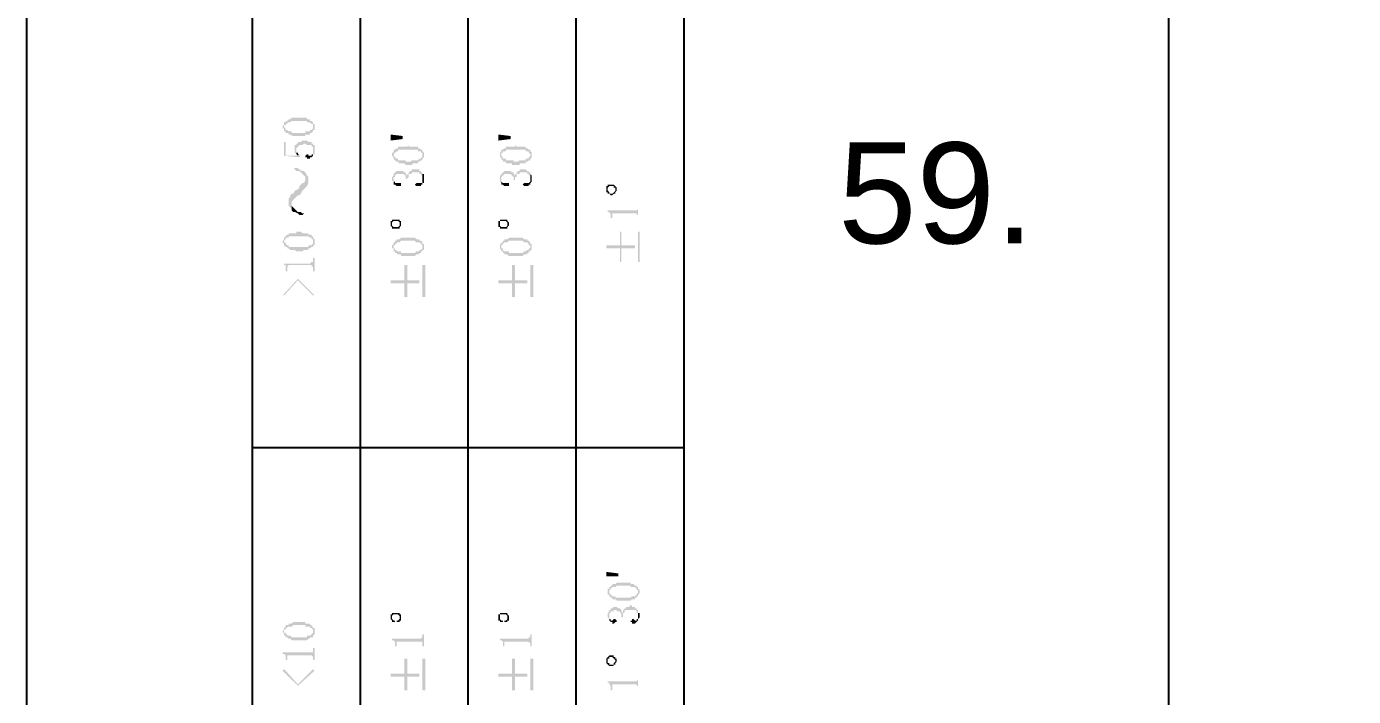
# Model space of a CAD drawing. Header units: millimetres. Extents: x 7018 to 13530, y 4187 to 5692.
# Drawn here: x 12641.97 to 12681.39, y 5188.64 to 5208.54 of the extents above; entities that cross this region are included whole.
import ezdxf

# ---------------------------------------------------------------- set-up
doc = ezdxf.new("R2010")
doc.units = ezdxf.units.MM
doc.styles.get("Standard").update_dxf_attribs({"font": 'arial.ttf'})

msp = doc.modelspace()

# ---------------------------------------------------------------- hatches: boundary and pattern name
at = {"transparency": 33554559}
for points in [[(12649.578, 5205.561), (12649.578, 5205.516), (12649.623, 5205.516), (12649.623, 5205.47), (12649.623, 5205.425), (12649.623, 5205.561), (12649.623, 5205.606), (12649.669, 5205.606), (12649.669, 5205.651), (12649.714, 5205.651), (12649.714, 5205.696), (12649.804, 5205.696), (12649.849, 5205.741), (12650.3, 5205.741), (12650.3, 5205.696), (12650.391, 5205.696), (12650.436, 5205.651), (12650.481, 5205.651), (12650.481, 5205.606), (12650.481, 5205.561), (12650.481, 5205.696), (12650.481, 5205.696), (12650.436, 5205.741), (12650.391, 5205.741), (12650.391, 5205.786), (12650.3, 5205.786), (12650.3, 5205.832), (12649.849, 5205.832), (12649.804, 5205.786), (12649.759, 5205.786), (12649.714, 5205.741), (12649.669, 5205.741), (12649.669, 5205.696), (12649.623, 5205.696), (12649.623, 5205.651), (12649.623, 5205.606), (12649.578, 5205.606)], [(12649.623, 5205.425), (12649.669, 5205.425), (12649.669, 5205.38), (12649.759, 5205.38), (12649.759, 5205.335), (12649.849, 5205.335), (12649.849, 5205.29), (12650.255, 5205.29), (12650.255, 5205.335), (12650.391, 5205.335), (12650.391, 5205.38), (12650.436, 5205.38), (12650.481, 5205.425), (12650.481, 5205.47), (12650.526, 5205.47), (12650.526, 5205.516), (12650.526, 5205.561), (12650.526, 5205.606), (12650.526, 5205.651), (12650.481, 5205.651), (12650.481, 5205.696), (12650.481, 5205.561), (12650.481, 5205.516), (12650.481, 5205.516), (12650.436, 5205.47), (12650.391, 5205.47), (12650.391, 5205.425), (12650.255, 5205.425), (12650.255, 5205.38), (12649.849, 5205.38), (12649.849, 5205.425), (12649.759, 5205.425), (12649.714, 5205.47), (12649.669, 5205.47), (12649.669, 5205.516), (12649.669, 5205.516), (12649.623, 5205.561), (12649.623, 5205.561)], [(12649.939, 5204.929), (12649.939, 5204.839), (12649.939, 5204.794), (12649.939, 5204.794), (12649.985, 5204.748), (12649.985, 5204.884), (12649.985, 5204.929), (12649.985, 5204.929), (12650.03, 5204.974), (12650.03, 5204.974), (12650.075, 5205.019), (12650.165, 5205.019), (12650.21, 5205.064), (12650.255, 5205.064), (12650.3, 5205.019), (12650.436, 5205.019), (12650.436, 5204.974), (12650.481, 5204.974), (12650.481, 5204.929), (12650.481, 5204.884), (12650.481, 5204.748), (12650.526, 5204.748), (12650.526, 5204.794), (12650.526, 5204.884), (12650.526, 5204.929), (12650.526, 5205.019), (12650.481, 5205.019), (12650.481, 5205.064), (12650.436, 5205.064), (12650.436, 5205.109), (12650.346, 5205.109), (12650.3, 5205.155), (12650.165, 5205.155), (12650.12, 5205.109), (12650.03, 5205.109), (12650.03, 5205.064), (12649.985, 5205.064), (12649.985, 5205.019), (12649.939, 5205.019), (12649.939, 5204.974)], [(12652.783, 5205.335), (12653.144, 5205.29), (12653.144, 5205.2), (12652.783, 5205.155)], [(12655.987, 5205.335), (12656.348, 5205.29), (12656.348, 5205.2), (12655.987, 5205.155)], [(12649.623, 5205.109), (12649.623, 5204.703), (12650.075, 5204.658), (12650.12, 5204.703), (12650.075, 5204.703), (12650.075, 5204.748), (12650.03, 5204.703), (12649.669, 5204.703), (12649.669, 5205.109)], [(12649.985, 5204.748), (12649.985, 5204.748), (12650.03, 5204.703), (12650.03, 5204.703), (12650.075, 5204.748), (12650.03, 5204.748), (12650.03, 5204.794), (12649.985, 5204.794), (12649.985, 5204.839), (12649.985, 5204.884)], [(12650.255, 5204.703), (12650.255, 5204.658), (12650.3, 5204.658), (12650.3, 5204.613), (12650.391, 5204.613), (12650.391, 5204.658), (12650.436, 5204.658), (12650.481, 5204.703), (12650.481, 5204.884), (12650.481, 5204.794), (12650.481, 5204.748), (12650.436, 5204.748), (12650.436, 5204.703), (12650.346, 5204.703), (12650.346, 5204.748), (12650.3, 5204.748)], [(12652.828, 5204.703), (12652.828, 5204.703), (12652.873, 5204.658), (12652.873, 5204.613), (12652.873, 5204.748), (12652.873, 5204.748), (12652.918, 5204.794), (12652.918, 5204.794), (12652.963, 5204.839), (12653.008, 5204.839), (12653.008, 5204.884), (12653.595, 5204.884), (12653.595, 5204.839), (12653.685, 5204.839), (12653.685, 5204.794), (12653.731, 5204.794), (12653.731, 5204.748), (12653.731, 5204.703), (12653.731, 5204.884), (12653.685, 5204.884), (12653.64, 5204.929), (12653.595, 5204.929), (12653.595, 5204.974), (12653.324, 5204.974), (12653.324, 5205.019), (12653.324, 5205.019), (12653.279, 5204.974), (12653.008, 5204.974), (12653.008, 5204.929), (12652.963, 5204.929), (12652.918, 5204.884), (12652.873, 5204.884), (12652.873, 5204.839), (12652.873, 5204.794), (12652.828, 5204.794), (12652.828, 5204.748)], [(12652.873, 5204.613), (12652.918, 5204.568), (12652.918, 5204.568), (12652.963, 5204.523), (12653.008, 5204.523), (12653.054, 5204.478), (12653.189, 5204.478), (12653.234, 5204.432), (12653.415, 5204.432), (12653.46, 5204.478), (12653.595, 5204.478), (12653.595, 5204.523), (12653.64, 5204.523), (12653.685, 5204.568), (12653.731, 5204.568), (12653.731, 5204.613), (12653.731, 5204.613), (12653.776, 5204.658), (12653.776, 5204.703), (12653.776, 5204.748), (12653.776, 5204.794), (12653.776, 5204.794), (12653.731, 5204.839), (12653.731, 5204.703), (12653.731, 5204.658), (12653.685, 5204.658), (12653.685, 5204.613), (12653.64, 5204.613), (12653.595, 5204.568), (12653.415, 5204.568), (12653.369, 5204.523), (12653.234, 5204.523), (12653.234, 5204.568), (12653.008, 5204.568), (12653.008, 5204.613), (12652.963, 5204.613), (12652.918, 5204.658), (12652.918, 5204.658), (12652.873, 5204.703), (12652.873, 5204.703)], [(12656.032, 5204.703), (12656.032, 5204.658), (12656.077, 5204.658), (12656.077, 5204.613), (12656.077, 5204.748), (12656.077, 5204.794), (12656.123, 5204.794), (12656.123, 5204.839), (12656.213, 5204.839), (12656.213, 5204.884), (12656.8, 5204.884), (12656.8, 5204.839), (12656.89, 5204.839), (12656.89, 5204.794), (12656.89, 5204.794), (12656.935, 5204.748), (12656.935, 5204.703), (12656.935, 5204.884), (12656.89, 5204.884), (12656.845, 5204.929), (12656.8, 5204.929), (12656.8, 5204.974), (12656.529, 5204.974), (12656.484, 5205.019), (12656.484, 5204.974), (12656.213, 5204.974), (12656.213, 5204.929), (12656.168, 5204.929), (12656.123, 5204.884), (12656.077, 5204.884), (12656.077, 5204.839), (12656.077, 5204.839), (12656.032, 5204.794), (12656.032, 5204.748)], [(12656.077, 5204.613), (12656.123, 5204.568), (12656.123, 5204.523), (12656.213, 5204.523), (12656.213, 5204.478), (12656.393, 5204.478), (12656.393, 5204.432), (12656.619, 5204.432), (12656.619, 5204.478), (12656.8, 5204.478), (12656.8, 5204.523), (12656.845, 5204.523), (12656.89, 5204.568), (12656.935, 5204.568), (12656.935, 5204.613), (12656.935, 5204.613), (12656.98, 5204.658), (12656.98, 5204.703), (12656.98, 5204.748), (12656.98, 5204.794), (12656.98, 5204.794), (12656.935, 5204.839), (12656.935, 5204.703), (12656.935, 5204.703), (12656.89, 5204.658), (12656.89, 5204.613), (12656.8, 5204.613), (12656.8, 5204.568), (12656.619, 5204.568), (12656.574, 5204.523), (12656.438, 5204.523), (12656.438, 5204.568), (12656.213, 5204.568), (12656.213, 5204.613), (12656.123, 5204.613), (12656.123, 5204.658), (12656.123, 5204.658), (12656.077, 5204.703), (12656.077, 5204.703)], [(12649.894, 5204.297), (12649.939, 5204.297), (12649.985, 5204.252), (12650.075, 5204.252), (12650.12, 5204.207), (12650.165, 5204.162), (12650.165, 5204.162), (12650.21, 5204.117), (12650.255, 5204.071), (12650.255, 5203.755), (12650.255, 5203.755), (12650.3, 5203.801), (12650.346, 5203.891), (12650.346, 5204.071), (12650.3, 5204.117), (12650.255, 5204.207), (12650.255, 5204.207), (12650.21, 5204.252), (12650.165, 5204.252), (12650.075, 5204.297), (12650.03, 5204.342), (12649.939, 5204.342)], [(12649.759, 5203.304), (12649.759, 5203.214), (12649.804, 5203.169), (12649.849, 5203.124), (12649.849, 5203.349), (12649.894, 5203.394), (12649.939, 5203.44), (12649.985, 5203.485), (12650.03, 5203.53), (12650.075, 5203.53), (12650.12, 5203.575), (12650.165, 5203.665), (12650.165, 5203.665), (12650.21, 5203.71), (12650.255, 5203.755), (12650.255, 5204.026), (12650.255, 5203.981), (12650.21, 5203.891), (12650.165, 5203.891), (12650.12, 5203.846), (12650.075, 5203.801), (12650.075, 5203.755), (12650.03, 5203.71), (12649.939, 5203.665), (12649.939, 5203.665), (12649.894, 5203.575), (12649.849, 5203.575), (12649.804, 5203.53), (12649.804, 5203.485), (12649.759, 5203.44), (12649.759, 5203.394)], [(12652.828, 5204.026), (12652.828, 5203.981), (12652.828, 5203.981), (12652.873, 5203.936), (12652.873, 5203.891), (12652.873, 5204.026), (12652.873, 5204.071), (12652.918, 5204.071), (12652.918, 5204.117), (12652.918, 5204.117), (12652.963, 5204.162), (12653.189, 5204.162), (12653.189, 5204.117), (12653.234, 5204.117), (12653.234, 5204.071), (12653.234, 5204.026), (12653.279, 5204.026), (12653.279, 5203.981), (12653.279, 5204.026), (12653.324, 5204.071), (12653.324, 5204.117), (12653.324, 5204.162), (12653.415, 5204.162), (12653.415, 5204.207), (12653.64, 5204.207), (12653.64, 5204.162), (12653.685, 5204.162), (12653.685, 5204.117), (12653.731, 5204.117), (12653.731, 5204.071), (12653.731, 5204.026), (12653.731, 5204.207), (12653.685, 5204.207), (12653.685, 5204.252), (12653.64, 5204.252), (12653.64, 5204.297), (12653.415, 5204.297), (12653.415, 5204.252), (12653.369, 5204.252), (12653.324, 5204.207), (12653.324, 5204.162), (12653.279, 5204.162), (12653.279, 5204.117), (12653.279, 5204.117), (12653.234, 5204.162), (12653.234, 5204.207), (12653.189, 5204.207), (12653.144, 5204.252), (12652.963, 5204.252), (12652.918, 5204.207), (12652.918, 5204.207), (12652.873, 5204.162), (12652.873, 5204.117), (12652.873, 5204.117), (12652.828, 5204.071), (12652.828, 5204.071)], [(12652.873, 5203.891), (12652.873, 5203.846), (12652.918, 5203.846), (12652.963, 5203.801), (12653.099, 5203.801), (12653.099, 5203.846), (12653.099, 5203.891), (12652.918, 5203.891), (12652.918, 5203.936), (12652.873, 5203.936), (12652.873, 5204.026)], [(12653.505, 5203.846), (12653.505, 5203.846), (12653.55, 5203.801), (12653.685, 5203.801), (12653.685, 5203.846), (12653.731, 5203.846), (12653.731, 5203.891), (12653.776, 5203.891), (12653.776, 5203.981), (12653.776, 5204.026), (12653.776, 5204.071), (12653.776, 5204.162), (12653.731, 5204.162), (12653.731, 5203.981), (12653.731, 5203.936), (12653.731, 5203.891), (12653.55, 5203.891)], [(12656.032, 5204.026), (12656.032, 5203.981), (12656.032, 5203.936), (12656.077, 5203.891), (12656.077, 5204.026), (12656.077, 5204.071), (12656.077, 5204.071), (12656.123, 5204.117), (12656.123, 5204.117), (12656.168, 5204.162), (12656.348, 5204.162), (12656.393, 5204.117), (12656.393, 5204.117), (12656.438, 5204.071), (12656.438, 5204.026), (12656.438, 5203.981), (12656.484, 5203.981), (12656.484, 5204.071), (12656.529, 5204.071), (12656.529, 5204.117), (12656.529, 5204.162), (12656.619, 5204.162), (12656.619, 5204.207), (12656.845, 5204.207), (12656.845, 5204.162), (12656.89, 5204.162), (12656.89, 5204.117), (12656.935, 5204.117), (12656.935, 5204.071), (12656.935, 5204.026), (12656.935, 5204.207), (12656.89, 5204.207), (12656.89, 5204.252), (12656.845, 5204.252), (12656.8, 5204.297), (12656.619, 5204.297), (12656.619, 5204.252), (12656.574, 5204.252), (12656.529, 5204.207), (12656.529, 5204.162), (12656.484, 5204.162), (12656.484, 5204.117), (12656.484, 5204.117), (12656.438, 5204.162), (12656.438, 5204.207), (12656.393, 5204.207), (12656.348, 5204.252), (12656.168, 5204.252), (12656.123, 5204.207), (12656.123, 5204.207), (12656.077, 5204.162), (12656.077, 5204.117), (12656.032, 5204.117), (12656.032, 5204.071), (12656.032, 5204.071)], [(12656.077, 5203.891), (12656.077, 5203.846), (12656.123, 5203.846), (12656.168, 5203.801), (12656.303, 5203.801), (12656.303, 5203.846), (12656.303, 5203.891), (12656.123, 5203.891), (12656.077, 5203.936), (12656.077, 5204.026)], [(12656.709, 5203.846), (12656.709, 5203.846), (12656.754, 5203.801), (12656.89, 5203.801), (12656.89, 5203.846), (12656.935, 5203.846), (12656.935, 5203.891), (12656.935, 5203.891), (12656.98, 5203.936), (12656.98, 5203.981), (12656.98, 5204.026), (12656.98, 5204.071), (12656.98, 5204.117), (12656.935, 5204.162), (12656.935, 5203.981), (12656.935, 5203.936), (12656.935, 5203.936), (12656.89, 5203.891), (12656.754, 5203.891)], [(12659.192, 5203.71), (12659.192, 5203.665), (12659.192, 5203.62), (12659.237, 5203.62), (12659.237, 5203.71), (12659.237, 5203.755), (12659.237, 5203.755), (12659.282, 5203.801), (12659.417, 5203.801), (12659.417, 5203.755), (12659.462, 5203.755), (12659.462, 5203.575), (12659.462, 5203.62), (12659.462, 5203.62), (12659.507, 5203.665), (12659.507, 5203.71), (12659.507, 5203.755), (12659.462, 5203.801), (12659.462, 5203.801), (12659.417, 5203.846), (12659.237, 5203.846), (12659.237, 5203.801), (12659.192, 5203.801), (12659.192, 5203.755), (12659.192, 5203.755)], [(12659.237, 5203.62), (12659.237, 5203.575), (12659.282, 5203.575), (12659.327, 5203.53), (12659.372, 5203.53), (12659.417, 5203.575), (12659.462, 5203.575), (12659.462, 5203.71), (12659.462, 5203.665), (12659.462, 5203.665), (12659.417, 5203.62), (12659.417, 5203.62), (12659.372, 5203.575), (12659.282, 5203.575), (12659.282, 5203.62), (12659.282, 5203.62), (12659.237, 5203.665), (12659.237, 5203.71), (12659.237, 5203.71)], [(12649.849, 5203.124), (12649.849, 5203.078), (12649.894, 5203.033), (12649.939, 5203.033), (12650.03, 5202.988), (12650.075, 5202.943), (12650.165, 5202.943), (12650.21, 5202.988), (12650.165, 5202.988), (12650.12, 5203.033), (12650.03, 5203.033), (12649.985, 5203.078), (12649.939, 5203.124), (12649.939, 5203.124), (12649.894, 5203.169), (12649.849, 5203.214), (12649.849, 5203.259)], [(12659.237, 5203.078), (12659.237, 5203.033), (12659.282, 5203.033), (12659.282, 5202.988), (12659.327, 5202.988), (12659.327, 5202.898), (12659.327, 5202.853), (12659.372, 5202.853), (12659.372, 5202.943), (12659.372, 5202.988), (12660.094, 5202.988), (12660.094, 5202.943), (12660.139, 5202.943), (12660.139, 5202.898), (12660.139, 5202.853), (12660.139, 5203.214), (12660.139, 5203.169), (12660.139, 5203.124), (12660.094, 5203.078), (12660.049, 5203.078)], [(12652.783, 5202.672), (12652.783, 5202.627), (12652.783, 5202.627), (12652.828, 5202.582), (12652.828, 5202.717), (12652.828, 5202.717), (12652.873, 5202.763), (12653.008, 5202.763), (12653.054, 5202.717), (12653.054, 5202.582), (12653.054, 5202.582), (12653.099, 5202.627), (12653.099, 5202.672), (12653.099, 5202.717), (12653.099, 5202.763), (12653.054, 5202.763), (12653.054, 5202.808), (12652.828, 5202.808), (12652.828, 5202.763), (12652.783, 5202.763), (12652.783, 5202.717), (12652.783, 5202.717)], [(12655.987, 5202.672), (12655.987, 5202.627), (12655.987, 5202.582), (12656.032, 5202.582), (12656.032, 5202.717), (12656.032, 5202.763), (12656.213, 5202.763), (12656.258, 5202.717), (12656.258, 5202.582), (12656.258, 5202.582), (12656.303, 5202.627), (12656.303, 5202.672), (12656.303, 5202.717), (12656.303, 5202.717), (12656.258, 5202.763), (12656.258, 5202.808), (12656.032, 5202.808), (12656.032, 5202.763), (12655.987, 5202.763), (12655.987, 5202.717), (12655.987, 5202.717)], [(12649.578, 5202.176), (12649.578, 5202.131), (12649.578, 5202.131), (12649.623, 5202.086), (12649.623, 5202.04), (12649.623, 5202.176), (12649.623, 5202.176), (12649.669, 5202.221), (12649.669, 5202.266), (12649.759, 5202.266), (12649.759, 5202.311), (12650.346, 5202.311), (12650.391, 5202.266), (12650.436, 5202.266), (12650.436, 5202.221), (12650.481, 5202.221), (12650.481, 5202.176), (12650.481, 5202.311), (12650.436, 5202.311), (12650.436, 5202.356), (12650.346, 5202.356), (12650.346, 5202.401), (12650.165, 5202.401), (12650.12, 5202.447), (12649.985, 5202.447), (12649.985, 5202.401), (12649.759, 5202.401), (12649.759, 5202.356), (12649.714, 5202.356), (12649.669, 5202.311), (12649.669, 5202.311), (12649.623, 5202.266), (12649.623, 5202.221), (12649.623, 5202.221)], [(12652.828, 5202.582), (12652.828, 5202.537), (12653.054, 5202.537), (12653.054, 5202.672), (12653.054, 5202.627), (12653.054, 5202.627), (12653.008, 5202.582), (12652.873, 5202.582), (12652.828, 5202.627), (12652.828, 5202.672), (12652.828, 5202.672)], [(12656.032, 5202.582), (12656.032, 5202.537), (12656.258, 5202.537), (12656.258, 5202.672), (12656.258, 5202.627), (12656.258, 5202.627), (12656.213, 5202.582), (12656.077, 5202.582), (12656.032, 5202.627), (12656.032, 5202.672), (12656.032, 5202.672)], [(12659.192, 5202.04), (12659.192, 5201.95), (12659.598, 5201.95), (12659.598, 5201.544), (12659.643, 5201.544), (12659.643, 5201.95), (12660.049, 5201.95), (12660.049, 5202.04), (12659.643, 5202.04), (12659.643, 5202.447), (12659.598, 5202.447), (12659.598, 5202.04)], [(12660.184, 5201.544), (12660.184, 5202.447), (12660.139, 5202.447), (12660.139, 5201.544)], [(12649.623, 5202.04), (12649.669, 5201.995), (12649.714, 5201.995), (12649.714, 5201.95), (12649.759, 5201.95), (12649.804, 5201.905), (12649.939, 5201.905), (12649.985, 5201.86), (12650.165, 5201.86), (12650.21, 5201.905), (12650.346, 5201.905), (12650.346, 5201.95), (12650.391, 5201.95), (12650.436, 5201.995), (12650.481, 5201.995), (12650.481, 5202.04), (12650.526, 5202.04), (12650.526, 5202.086), (12650.526, 5202.176), (12650.526, 5202.221), (12650.526, 5202.221), (12650.481, 5202.266), (12650.481, 5202.131), (12650.481, 5202.086), (12650.436, 5202.086), (12650.436, 5202.04), (12650.346, 5202.04), (12650.346, 5201.995), (12649.759, 5201.995), (12649.759, 5202.04), (12649.714, 5202.04), (12649.669, 5202.086), (12649.669, 5202.131), (12649.623, 5202.131), (12649.623, 5202.176)], [(12652.828, 5201.995), (12652.828, 5201.95), (12652.873, 5201.95), (12652.873, 5201.905), (12652.873, 5201.86), (12652.873, 5201.995), (12652.873, 5202.04), (12652.918, 5202.04), (12652.918, 5202.086), (12652.963, 5202.086), (12652.963, 5202.131), (12653.054, 5202.131), (12653.099, 5202.176), (12653.505, 5202.176), (12653.55, 5202.131), (12653.64, 5202.131), (12653.685, 5202.086), (12653.685, 5202.086), (12653.731, 5202.04), (12653.731, 5201.995), (12653.731, 5202.131), (12653.731, 5202.131), (12653.685, 5202.176), (12653.64, 5202.176), (12653.64, 5202.221), (12653.55, 5202.221), (12653.505, 5202.266), (12653.099, 5202.266), (12653.054, 5202.221), (12652.963, 5202.221), (12652.963, 5202.176), (12652.918, 5202.176), (12652.918, 5202.131), (12652.873, 5202.131), (12652.873, 5202.086), (12652.873, 5202.086), (12652.828, 5202.04), (12652.828, 5202.04)], [(12652.873, 5201.86), (12652.918, 5201.86), (12652.918, 5201.815), (12652.963, 5201.815), (12653.008, 5201.77), (12653.099, 5201.77), (12653.099, 5201.725), (12653.505, 5201.725), (12653.55, 5201.77), (12653.64, 5201.77), (12653.64, 5201.815), (12653.685, 5201.815), (12653.685, 5201.86), (12653.731, 5201.86), (12653.731, 5201.905), (12653.776, 5201.905), (12653.776, 5201.95), (12653.776, 5201.995), (12653.776, 5202.04), (12653.776, 5202.086), (12653.731, 5202.086), (12653.731, 5202.131), (12653.731, 5201.995), (12653.731, 5201.95), (12653.731, 5201.95), (12653.685, 5201.905), (12653.64, 5201.905), (12653.64, 5201.86), (12653.55, 5201.86), (12653.505, 5201.815), (12653.099, 5201.815), (12653.099, 5201.86), (12652.963, 5201.86), (12652.963, 5201.905), (12652.918, 5201.905), (12652.918, 5201.95), (12652.873, 5201.95), (12652.873, 5201.995), (12652.873, 5201.995)], [(12656.032, 5201.995), (12656.032, 5201.95), (12656.032, 5201.95), (12656.077, 5201.905), (12656.077, 5201.86), (12656.077, 5201.995), (12656.077, 5202.04), (12656.077, 5202.04), (12656.123, 5202.086), (12656.123, 5202.086), (12656.168, 5202.131), (12656.258, 5202.131), (12656.303, 5202.176), (12656.709, 5202.176), (12656.754, 5202.131), (12656.845, 5202.131), (12656.89, 5202.086), (12656.89, 5202.04), (12656.935, 5202.04), (12656.935, 5201.995), (12656.935, 5202.131), (12656.935, 5202.131), (12656.89, 5202.176), (12656.845, 5202.176), (12656.845, 5202.221), (12656.754, 5202.221), (12656.709, 5202.266), (12656.303, 5202.266), (12656.258, 5202.221), (12656.168, 5202.221), (12656.168, 5202.176), (12656.123, 5202.176), (12656.123, 5202.131), (12656.077, 5202.131), (12656.077, 5202.086), (12656.032, 5202.086), (12656.032, 5202.04), (12656.032, 5202.04)], [(12656.077, 5201.86), (12656.123, 5201.86), (12656.123, 5201.815), (12656.168, 5201.815), (12656.168, 5201.77), (12656.258, 5201.77), (12656.303, 5201.725), (12656.709, 5201.725), (12656.754, 5201.77), (12656.845, 5201.77), (12656.845, 5201.815), (12656.89, 5201.815), (12656.89, 5201.86), (12656.935, 5201.86), (12656.935, 5201.905), (12656.98, 5201.905), (12656.98, 5201.95), (12656.98, 5201.995), (12656.98, 5202.04), (12656.98, 5202.086), (12656.935, 5202.086), (12656.935, 5202.131), (12656.935, 5201.995), (12656.935, 5201.95), (12656.89, 5201.95), (12656.89, 5201.905), (12656.845, 5201.905), (12656.8, 5201.86), (12656.754, 5201.86), (12656.709, 5201.815), (12656.303, 5201.815), (12656.303, 5201.86), (12656.168, 5201.86), (12656.123, 5201.905), (12656.123, 5201.95), (12656.077, 5201.95), (12656.077, 5201.995), (12656.077, 5201.995)], [(12649.578, 5201.499), (12649.623, 5201.499), (12649.623, 5201.454), (12649.669, 5201.454), (12649.669, 5201.409), (12649.669, 5201.273), (12649.714, 5201.273), (12649.714, 5201.409), (12649.714, 5201.409), (12649.759, 5201.454), (12650.436, 5201.454), (12650.436, 5201.409), (12650.481, 5201.409), (12650.481, 5201.273), (12650.526, 5201.273), (12650.526, 5201.679), (12650.481, 5201.679), (12650.481, 5201.589), (12650.481, 5201.544), (12650.436, 5201.544), (12650.391, 5201.499)], [(12652.783, 5201.002), (12652.783, 5200.912), (12653.189, 5200.912), (12653.189, 5200.506), (12653.279, 5200.506), (12653.279, 5200.912), (12653.64, 5200.912), (12653.64, 5201.002), (12653.279, 5201.002), (12653.279, 5201.454), (12653.189, 5201.454), (12653.189, 5201.002)], [(12653.821, 5200.506), (12653.821, 5201.454), (12653.731, 5201.454), (12653.731, 5200.506)], [(12655.987, 5201.002), (12655.987, 5200.912), (12656.393, 5200.912), (12656.393, 5200.506), (12656.484, 5200.506), (12656.484, 5200.912), (12656.845, 5200.912), (12656.845, 5201.002), (12656.484, 5201.002), (12656.484, 5201.454), (12656.393, 5201.454), (12656.393, 5201.002)], [(12657.025, 5200.506), (12657.025, 5201.454), (12656.935, 5201.454), (12656.935, 5200.506)], [(12649.578, 5200.551), (12649.623, 5200.551), (12650.03, 5201.002), (12650.481, 5200.551), (12650.526, 5200.551), (12650.03, 5201.048)], [(12659.192, 5192.337), (12659.553, 5192.292), (12659.553, 5192.202), (12659.192, 5192.202)], [(12659.237, 5191.75), (12659.237, 5191.705), (12659.237, 5191.66), (12659.282, 5191.66), (12659.282, 5191.615), (12659.282, 5191.75), (12659.282, 5191.795), (12659.282, 5191.795), (12659.327, 5191.841), (12659.327, 5191.841), (12659.372, 5191.886), (12659.462, 5191.886), (12659.507, 5191.931), (12659.914, 5191.931), (12659.914, 5191.886), (12660.049, 5191.886), (12660.094, 5191.841), (12660.094, 5191.795), (12660.139, 5191.795), (12660.139, 5191.75), (12660.139, 5191.886), (12660.094, 5191.886), (12660.094, 5191.931), (12660.049, 5191.931), (12660.004, 5191.976), (12659.914, 5191.976), (12659.914, 5192.021), (12659.507, 5192.021), (12659.462, 5191.976), (12659.372, 5191.976), (12659.372, 5191.931), (12659.327, 5191.931), (12659.327, 5191.886), (12659.282, 5191.886), (12659.282, 5191.841), (12659.237, 5191.841), (12659.237, 5191.795), (12659.237, 5191.795)], [(12659.282, 5191.615), (12659.282, 5191.615), (12659.327, 5191.57), (12659.372, 5191.57), (12659.372, 5191.525), (12659.462, 5191.525), (12659.507, 5191.48), (12659.914, 5191.48), (12659.959, 5191.525), (12660.049, 5191.525), (12660.049, 5191.57), (12660.094, 5191.57), (12660.094, 5191.615), (12660.139, 5191.615), (12660.139, 5191.66), (12660.139, 5191.66), (12660.184, 5191.705), (12660.184, 5191.75), (12660.184, 5191.795), (12660.184, 5191.795), (12660.139, 5191.841), (12660.139, 5191.886), (12660.139, 5191.75), (12660.139, 5191.705), (12660.094, 5191.705), (12660.094, 5191.66), (12660.094, 5191.66), (12660.049, 5191.615), (12659.959, 5191.615), (12659.914, 5191.57), (12659.462, 5191.57), (12659.462, 5191.615), (12659.372, 5191.615), (12659.327, 5191.66), (12659.327, 5191.66), (12659.282, 5191.705), (12659.282, 5191.75), (12659.282, 5191.75)], [(12659.237, 5191.073), (12659.237, 5191.028), (12659.237, 5190.983), (12659.237, 5190.983), (12659.282, 5190.938), (12659.282, 5191.028), (12659.282, 5191.073), (12659.282, 5191.118), (12659.327, 5191.118), (12659.327, 5191.164), (12659.417, 5191.164), (12659.417, 5191.209), (12659.507, 5191.209), (12659.507, 5191.164), (12659.598, 5191.164), (12659.598, 5191.118), (12659.643, 5191.118), (12659.643, 5191.028), (12659.643, 5190.983), (12659.688, 5190.983), (12659.688, 5191.028), (12659.688, 5191.118), (12659.733, 5191.118), (12659.733, 5191.164), (12659.733, 5191.164), (12659.778, 5191.209), (12660.049, 5191.209), (12660.094, 5191.164), (12660.094, 5191.118), (12660.139, 5191.118), (12660.139, 5191.073), (12660.139, 5191.028), (12660.139, 5191.209), (12660.094, 5191.209), (12660.094, 5191.254), (12660.049, 5191.254), (12660.049, 5191.299), (12659.959, 5191.299), (12659.959, 5191.344), (12659.914, 5191.344), (12659.868, 5191.299), (12659.778, 5191.299), (12659.778, 5191.254), (12659.733, 5191.254), (12659.733, 5191.209), (12659.688, 5191.209), (12659.688, 5191.164), (12659.688, 5191.118), (12659.643, 5191.164), (12659.643, 5191.209), (12659.643, 5191.209), (12659.598, 5191.254), (12659.553, 5191.254), (12659.507, 5191.299), (12659.417, 5191.299), (12659.372, 5191.254), (12659.327, 5191.254), (12659.327, 5191.209), (12659.282, 5191.209), (12659.282, 5191.164), (12659.282, 5191.164), (12659.237, 5191.118)], [(12652.783, 5190.983), (12652.783, 5190.938), (12652.783, 5190.938), (12652.828, 5190.893), (12652.828, 5191.028), (12652.828, 5191.028), (12652.873, 5191.073), (12653.008, 5191.073), (12653.054, 5191.028), (12653.054, 5190.893), (12653.099, 5190.893), (12653.099, 5190.983), (12653.099, 5191.028), (12653.099, 5191.073), (12653.054, 5191.073), (12653.054, 5191.118), (12652.828, 5191.118), (12652.828, 5191.073), (12652.783, 5191.073), (12652.783, 5191.028), (12652.783, 5191.028)], [(12652.828, 5190.893), (12652.828, 5190.848), (12653.054, 5190.848), (12653.054, 5190.983), (12653.054, 5190.938), (12653.054, 5190.938), (12653.008, 5190.893), (12652.963, 5190.893), (12652.963, 5190.848), (12652.918, 5190.848), (12652.918, 5190.893), (12652.873, 5190.893), (12652.828, 5190.938), (12652.828, 5190.983), (12652.828, 5190.983)], [(12655.987, 5190.983), (12655.987, 5190.938), (12655.987, 5190.893), (12656.032, 5190.893), (12656.032, 5191.028), (12656.032, 5191.073), (12656.213, 5191.073), (12656.258, 5191.028), (12656.258, 5190.893), (12656.303, 5190.893), (12656.303, 5190.983), (12656.303, 5191.028), (12656.303, 5191.028), (12656.258, 5191.073), (12656.258, 5191.118), (12656.032, 5191.118), (12656.032, 5191.073), (12655.987, 5191.073), (12655.987, 5191.028), (12655.987, 5191.028)], [(12656.032, 5190.893), (12656.032, 5190.848), (12656.258, 5190.848), (12656.258, 5190.983), (12656.258, 5190.938), (12656.258, 5190.938), (12656.213, 5190.893), (12656.168, 5190.893), (12656.168, 5190.848), (12656.123, 5190.848), (12656.123, 5190.893), (12656.077, 5190.893), (12656.032, 5190.938), (12656.032, 5190.983), (12656.032, 5190.983)], [(12659.282, 5190.938), (12659.282, 5190.893), (12659.282, 5190.893), (12659.327, 5190.848), (12659.372, 5190.848), (12659.372, 5190.803), (12659.417, 5190.803), (12659.462, 5190.848), (12659.507, 5190.848), (12659.507, 5190.893), (12659.507, 5190.893), (12659.462, 5190.938), (12659.417, 5190.938), (12659.372, 5190.893), (12659.327, 5190.893), (12659.327, 5190.938), (12659.282, 5190.938), (12659.282, 5190.983), (12659.282, 5191.028)], [(12659.914, 5190.848), (12659.959, 5190.848), (12659.959, 5190.803), (12660.049, 5190.803), (12660.094, 5190.848), (12660.094, 5190.848), (12660.139, 5190.893), (12660.139, 5190.938), (12660.139, 5190.938), (12660.184, 5190.983), (12660.184, 5191.028), (12660.184, 5191.073), (12660.184, 5191.118), (12660.139, 5191.118), (12660.139, 5191.209), (12660.139, 5191.028), (12660.139, 5190.983), (12660.139, 5190.938), (12660.094, 5190.938), (12660.094, 5190.893), (12660.049, 5190.893), (12660.004, 5190.938), (12659.959, 5190.938), (12659.959, 5190.893), (12659.914, 5190.893)], [(12649.578, 5190.577), (12649.578, 5190.532), (12649.623, 5190.532), (12649.623, 5190.487), (12649.623, 5190.441), (12649.623, 5190.577), (12649.623, 5190.622), (12649.669, 5190.622), (12649.669, 5190.667), (12649.714, 5190.667), (12649.714, 5190.712), (12649.849, 5190.712), (12649.894, 5190.757), (12650.255, 5190.757), (12650.255, 5190.712), (12650.391, 5190.712), (12650.391, 5190.667), (12650.436, 5190.667), (12650.481, 5190.622), (12650.481, 5190.577), (12650.481, 5190.712), (12650.436, 5190.712), (12650.436, 5190.757), (12650.391, 5190.757), (12650.391, 5190.803), (12650.255, 5190.803), (12650.255, 5190.848), (12649.894, 5190.848), (12649.849, 5190.803), (12649.759, 5190.803), (12649.759, 5190.757), (12649.669, 5190.757), (12649.669, 5190.712), (12649.669, 5190.712), (12649.623, 5190.667), (12649.623, 5190.622), (12649.623, 5190.622)], [(12649.623, 5190.441), (12649.669, 5190.441), (12649.669, 5190.396), (12649.714, 5190.396), (12649.759, 5190.351), (12649.804, 5190.351), (12649.849, 5190.306), (12650.3, 5190.306), (12650.346, 5190.351), (12650.391, 5190.351), (12650.391, 5190.396), (12650.481, 5190.396), (12650.481, 5190.441), (12650.481, 5190.441), (12650.526, 5190.487), (12650.526, 5190.532), (12650.526, 5190.577), (12650.526, 5190.622), (12650.526, 5190.667), (12650.481, 5190.667), (12650.481, 5190.712), (12650.481, 5190.532), (12650.481, 5190.532), (12650.436, 5190.487), (12650.436, 5190.487), (12650.391, 5190.441), (12650.3, 5190.441), (12650.3, 5190.396), (12649.849, 5190.396), (12649.804, 5190.441), (12649.714, 5190.441), (12649.714, 5190.487), (12649.669, 5190.487), (12649.669, 5190.532), (12649.623, 5190.532), (12649.623, 5190.577)], [(12652.828, 5190.351), (12652.828, 5190.306), (12652.873, 5190.306), (12652.918, 5190.261), (12652.918, 5190.216), (12652.918, 5190.126), (12652.963, 5190.126), (12652.963, 5190.216), (12652.963, 5190.261), (12653.731, 5190.261), (12653.731, 5190.216), (12653.731, 5190.126), (12653.776, 5190.126), (12653.776, 5190.487), (12653.731, 5190.487), (12653.731, 5190.441), (12653.731, 5190.396), (12653.731, 5190.396), (12653.685, 5190.351), (12653.64, 5190.351)], [(12656.032, 5190.351), (12656.032, 5190.306), (12656.077, 5190.306), (12656.123, 5190.261), (12656.123, 5190.216), (12656.123, 5190.126), (12656.168, 5190.126), (12656.168, 5190.216), (12656.168, 5190.261), (12656.89, 5190.261), (12656.935, 5190.216), (12656.935, 5190.126), (12656.98, 5190.126), (12656.98, 5190.487), (12656.935, 5190.487), (12656.935, 5190.441), (12656.935, 5190.396), (12656.89, 5190.396), (12656.89, 5190.351), (12656.845, 5190.351)], [(12649.578, 5189.945), (12649.578, 5189.9), (12649.623, 5189.9), (12649.669, 5189.855), (12649.669, 5189.764), (12649.669, 5189.719), (12649.714, 5189.719), (12649.714, 5189.81), (12649.714, 5189.855), (12650.436, 5189.855), (12650.481, 5189.81), (12650.481, 5189.764), (12650.481, 5189.719), (12650.526, 5189.719), (12650.526, 5190.08), (12650.481, 5190.08), (12650.481, 5189.99), (12650.481, 5189.945), (12650.391, 5189.945)], [(12652.783, 5189.313), (12652.783, 5189.223), (12653.189, 5189.223), (12653.189, 5188.817), (12653.279, 5188.817), (12653.279, 5189.223), (12653.64, 5189.223), (12653.64, 5189.313), (12653.279, 5189.313), (12653.279, 5189.764), (12653.189, 5189.764), (12653.189, 5189.313)], [(12653.821, 5188.817), (12653.821, 5189.764), (12653.731, 5189.764), (12653.731, 5188.817)], [(12655.987, 5189.313), (12655.987, 5189.223), (12656.393, 5189.223), (12656.393, 5188.817), (12656.484, 5188.817), (12656.484, 5189.223), (12656.845, 5189.223), (12656.845, 5189.313), (12656.484, 5189.313), (12656.484, 5189.764), (12656.393, 5189.764), (12656.393, 5189.313)], [(12657.025, 5188.817), (12657.025, 5189.764), (12656.935, 5189.764), (12656.935, 5188.817)], [(12659.192, 5189.719), (12659.192, 5189.674), (12659.192, 5189.629), (12659.192, 5189.629), (12659.237, 5189.584), (12659.237, 5189.764), (12659.282, 5189.764), (12659.282, 5189.81), (12659.372, 5189.81), (12659.417, 5189.764), (12659.417, 5189.764), (12659.462, 5189.719), (12659.462, 5189.584), (12659.462, 5189.629), (12659.462, 5189.629), (12659.507, 5189.674), (12659.507, 5189.719), (12659.507, 5189.764), (12659.462, 5189.764), (12659.462, 5189.81), (12659.417, 5189.81), (12659.417, 5189.855), (12659.282, 5189.855), (12659.237, 5189.81), (12659.237, 5189.81), (12659.192, 5189.764)], [(12649.578, 5189.403), (12650.03, 5188.952), (12650.526, 5189.403), (12650.481, 5189.449), (12650.03, 5188.997), (12649.623, 5189.449)], [(12659.237, 5189.584), (12659.237, 5189.584), (12659.282, 5189.539), (12659.417, 5189.539), (12659.417, 5189.584), (12659.462, 5189.584), (12659.462, 5189.719), (12659.462, 5189.674), (12659.462, 5189.674), (12659.417, 5189.629), (12659.417, 5189.584), (12659.282, 5189.584), (12659.282, 5189.629), (12659.237, 5189.629), (12659.237, 5189.674), (12659.237, 5189.674)], [(12659.237, 5189.088), (12659.237, 5189.042), (12659.282, 5189.042), (12659.282, 5188.997), (12659.282, 5188.997), (12659.327, 5188.952), (12659.327, 5188.817), (12659.372, 5188.817), (12659.372, 5188.952), (12659.372, 5188.997), (12660.094, 5188.997), (12660.094, 5188.952), (12660.139, 5188.952), (12660.139, 5188.817), (12660.139, 5189.223), (12660.139, 5189.133), (12660.139, 5189.133), (12660.094, 5189.088), (12660.049, 5189.088)]]:
    msp.add_hatch(color=256, dxfattribs=at).paths.add_polyline_path(points)

# ---------------------------------------------------------------- linework, layer by layer
for p, q in [((12648.676, 5242.873), (12648.676, 4956.132)), ((12675.9, 5242.873), (12675.9, 4986.912))]:
    msp.add_line(p, q)
msp.add_lwpolyline([(13061.969, 4951.873), (13061.969, 5248.873), (12641.969, 5248.873), (12641.969, 4951.873)], close=True)
for points in [[(12651.88, 5242.873), (12651.88, 5168.959)], [(12655.084, 5242.873), (12655.084, 5168.959)], [(12658.289, 5242.873), (12658.289, 5168.959)], [(12661.493, 5242.873), (12661.493, 4956.132)], [(12648.676, 5196.038), (12661.493, 5196.038)]]:
    msp.add_lwpolyline(points)

# ---------------------------------------------------------------- texts
at = {"insert": (12668.994, 5203.577), "char_height": 2.9997, "width": 34.34827, "attachment_point": 5}
msp.add_mtext('59.', dxfattribs=at)

doc.saveas('drawing.dxf')
